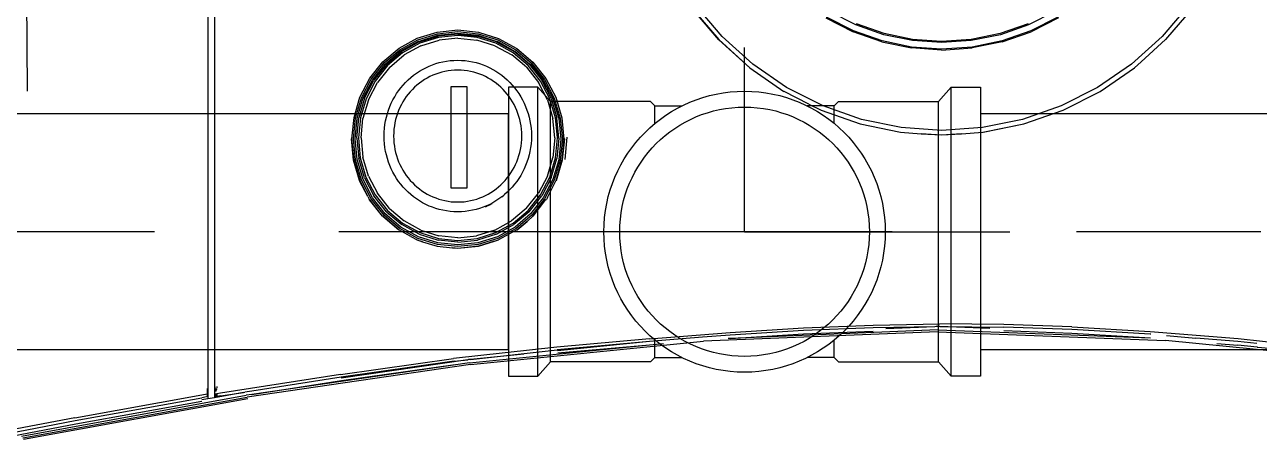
# Model space of a CAD drawing. Extents: x 41.9 to 126, y -21.3 to 38.1.
# Drawn here: x 95.718 to 96.388, y -12.398 to -12.167 of the extents above; entities that cross this region are included whole.
import ezdxf

# ---------------------------------------------------------------- set-up
doc = ezdxf.new("R2010")
doc.units = 0
for name, pattern in [('(_DASHED_)', [0.3, 0.2, -0.1]), ('AGUA_FRIA', [1000, 1000, 0]), ('DASHDOT2', [0.5, 0.25, -0.125, 0, -0.125])]:
    doc.linetypes.add(name, pattern=pattern)
doc.layers.get('0').update_dxf_attribs({"linetype": 'CONTINUOUS'})
for name, color, linetype in [('ARQUITETURA_R07', 8, 'CONTINUOUS'), ('CONEXAO-PVC_SOLDAVEL_MARROM', 162, 'CONTINUOUS'), ('LINHA_CENTRAL', 5, 'CONTINUOUS'), ('LINHA_EIXO', 8, 'DASHDOT2'), ('LISTAGEM_TEXTO', 7, 'CONTINUOUS'), ('TRACADO_INTERNO_CNX', 7, 'CONTINUOUS'), ('TUBO-PVC_SOLDAVEL_MARROM', 162, 'CONTINUOUS')]:
    doc.layers.add(name, color=color, linetype=linetype)

# ---------------------------------------------------------------- blocks, each defined once
blk = doc.blocks.new('VISTAS')
at = {"layer": 'ARQUITETURA_R07'}
for p, q in [((0.40952, -0.34199), (0.40954, -0.4662)), ((0.41046, -0.34199), (0.41045, -0.46604)), ((0.38494, -0.41123), (0.38504, -0.42445)), ((0.47927, -0.41702), (0.47563, -0.41275)), ((0.54253, -0.41275), (0.53889, -0.41703)), ((0.54306, -0.41314), (0.53937, -0.41745)), ((0.47879, -0.41748), (0.47541, -0.4135)), ((0.47541, -0.4135), (0.47879, -0.41745)), ((0.49332, -0.4145), (0.49702, -0.41638)), ((0.49708, -0.41626), (0.49339, -0.41439)), ((0.4974, -0.41545), (0.49382, -0.41363)), ((0.52435, -0.41364), (0.52077, -0.41546)), ((0.52477, -0.41439), (0.5211, -0.41626)), ((0.52484, -0.41451), (0.52115, -0.41638)), ((0.43794, -0.41727), (0.44063, -0.41642)), ((0.43802, -0.41748), (0.44067, -0.41665)), ((0.44063, -0.41642), (0.44343, -0.41613)), ((0.44067, -0.41665), (0.44343, -0.41636)), ((0.44071, -0.41685), (0.44343, -0.41657)), ((0.44074, -0.41688), (0.44343, -0.41661)), ((0.44343, -0.41669), (0.44076, -0.41696)), ((0.44343, -0.41613), (0.44623, -0.41643)), ((0.44343, -0.41636), (0.44619, -0.41665)), ((0.44343, -0.41657), (0.44615, -0.41685)), ((0.44343, -0.41661), (0.44613, -0.41688)), ((0.44343, -0.41669), (0.44611, -0.41696)), ((0.44619, -0.41665), (0.44885, -0.41749)), ((0.44623, -0.41643), (0.44893, -0.41728)), ((0.50092, -0.41775), (0.49702, -0.41638)), ((0.50096, -0.41762), (0.49708, -0.41626)), ((0.50118, -0.41678), (0.4974, -0.41545)), ((0.50121, -0.41663), (0.49746, -0.41531)), ((0.50507, -0.41743), (0.50121, -0.41663)), ((0.51694, -0.41663), (0.513, -0.41743)), ((0.52072, -0.41531), (0.51694, -0.41663)), ((0.52077, -0.41546), (0.51698, -0.41678)), ((0.5211, -0.41626), (0.5172, -0.41762)), ((0.51723, -0.41775), (0.52115, -0.41638)), ((0.43546, -0.41863), (0.43794, -0.41727)), ((0.43557, -0.41882), (0.43802, -0.41748)), ((0.43569, -0.41899), (0.4381, -0.41767)), ((0.4382, -0.41776), (0.43583, -0.41907)), ((0.43828, -0.41795), (0.43595, -0.41924)), ((0.43842, -0.41827), (0.43615, -0.41953)), ((0.4381, -0.41767), (0.43813, -0.4177)), ((0.43813, -0.4177), (0.43822, -0.41767)), ((0.4382, -0.41776), (0.44076, -0.41696)), ((0.43822, -0.41767), (0.44071, -0.41685)), ((0.43822, -0.41767), (0.44074, -0.41688)), ((0.44081, -0.41716), (0.43828, -0.41795)), ((0.43842, -0.41827), (0.44088, -0.4175)), ((0.44343, -0.41689), (0.44081, -0.41716)), ((0.44344, -0.41724), (0.44088, -0.4175)), ((0.44606, -0.41716), (0.44343, -0.41689)), ((0.44344, -0.41724), (0.446, -0.4175)), ((0.44846, -0.41827), (0.446, -0.4175)), ((0.4486, -0.41794), (0.44606, -0.41716)), ((0.44868, -0.41776), (0.44611, -0.41696)), ((0.44613, -0.41688), (0.44872, -0.41769)), ((0.44615, -0.41685), (0.44872, -0.41769)), ((0.44846, -0.41827), (0.45073, -0.41952)), ((0.45093, -0.41923), (0.4486, -0.41794)), ((0.44868, -0.41776), (0.45105, -0.41907)), ((0.44872, -0.41769), (0.44877, -0.41768)), ((0.44877, -0.41768), (0.4511, -0.41901)), ((0.44885, -0.41749), (0.45129, -0.41884)), ((0.44893, -0.41728), (0.45141, -0.41865)), ((0.47879, -0.41745), (0.483, -0.42126)), ((0.483, -0.42126), (0.47879, -0.41748)), ((0.48342, -0.42077), (0.47927, -0.41702)), ((0.50092, -0.41775), (0.50492, -0.41858)), ((0.50494, -0.41845), (0.50096, -0.41762)), ((0.50505, -0.41758), (0.50118, -0.41678)), ((0.50901, -0.41785), (0.50505, -0.41758)), ((0.50901, -0.4177), (0.50507, -0.41743)), ((0.513, -0.41743), (0.50901, -0.4177)), ((0.51302, -0.41758), (0.50901, -0.41785)), ((0.51698, -0.41678), (0.51302, -0.41758)), ((0.5172, -0.41762), (0.51313, -0.41845)), ((0.51723, -0.41775), (0.51315, -0.41858)), ((0.53889, -0.41703), (0.53475, -0.42077)), ((0.53607, -0.42046), (0.53937, -0.41745)), ((0.43328, -0.42046), (0.43546, -0.41863)), ((0.43343, -0.42062), (0.43557, -0.41882)), ((0.43358, -0.42077), (0.43569, -0.41899)), ((0.43375, -0.42083), (0.43583, -0.41907)), ((0.43595, -0.41924), (0.43391, -0.42097)), ((0.43416, -0.42122), (0.43615, -0.41953)), ((0.45272, -0.4212), (0.45073, -0.41952)), ((0.45297, -0.42096), (0.45093, -0.41923)), ((0.45313, -0.42082), (0.45105, -0.41907)), ((0.4511, -0.41901), (0.45113, -0.41903)), ((0.4511, -0.41901), (0.45117, -0.41901)), ((0.45113, -0.41903), (0.45287, -0.42049)), ((0.45117, -0.41901), (0.45287, -0.42049)), ((0.45129, -0.41884), (0.45343, -0.42065)), ((0.45141, -0.41865), (0.45358, -0.42049)), ((0.50901, -0.41886), (0.50492, -0.41858)), ((0.50901, -0.41873), (0.50494, -0.41845)), ((0.51313, -0.41845), (0.50901, -0.41873)), ((0.50901, -0.41886), (0.51315, -0.41858)), ((0.4315, -0.4227), (0.43328, -0.42046)), ((0.43167, -0.42283), (0.43343, -0.42062)), ((0.43185, -0.42294), (0.43358, -0.42077)), ((0.43375, -0.42083), (0.43205, -0.42297)), ((0.43391, -0.42097), (0.43223, -0.42308)), ((0.43416, -0.42122), (0.43253, -0.42327)), ((0.43824, -0.42174), (0.43866, -0.42149)), ((0.43866, -0.42149), (0.43909, -0.42126)), ((0.43909, -0.42126), (0.43953, -0.42106)), ((0.43953, -0.42106), (0.43999, -0.42087)), ((0.43999, -0.42087), (0.44045, -0.42071)), ((0.44045, -0.42071), (0.44092, -0.42057)), ((0.44092, -0.42057), (0.44141, -0.42046)), ((0.44141, -0.42046), (0.4419, -0.42037)), ((0.4421, -0.42169), (0.44167, -0.42177)), ((0.4419, -0.42037), (0.4424, -0.4203)), ((0.44253, -0.42163), (0.4421, -0.42169)), ((0.4424, -0.4203), (0.4429, -0.42026)), ((0.44297, -0.4216), (0.44253, -0.42163)), ((0.4429, -0.42026), (0.44342, -0.42025)), ((0.44342, -0.42158), (0.44297, -0.4216)), ((0.44342, -0.42025), (0.44393, -0.42026)), ((0.44387, -0.4216), (0.44342, -0.42158)), ((0.44431, -0.42163), (0.44387, -0.4216)), ((0.44393, -0.42026), (0.44444, -0.4203)), ((0.44474, -0.42169), (0.44431, -0.42163)), ((0.44444, -0.4203), (0.44494, -0.42037)), ((0.44517, -0.42177), (0.44474, -0.42169)), ((0.44494, -0.42037), (0.44543, -0.42046)), ((0.44543, -0.42046), (0.44591, -0.42057)), ((0.44591, -0.42057), (0.44639, -0.42071)), ((0.44639, -0.42071), (0.44685, -0.42087)), ((0.44685, -0.42087), (0.4473, -0.42106)), ((0.4473, -0.42106), (0.44775, -0.42126)), ((0.44775, -0.42126), (0.44818, -0.42149)), ((0.44818, -0.42149), (0.4486, -0.42174)), ((0.45272, -0.4212), (0.45436, -0.42326)), ((0.45287, -0.42049), (0.4532, -0.42078)), ((0.45465, -0.42307), (0.45297, -0.42096)), ((0.45313, -0.42082), (0.45483, -0.42296)), ((0.45323, -0.4208), (0.4532, -0.42078)), ((0.45323, -0.4208), (0.45328, -0.42079)), ((0.45328, -0.42079), (0.45501, -0.42297)), ((0.45343, -0.42065), (0.45519, -0.42286)), ((0.45358, -0.42049), (0.45536, -0.42273)), ((0.483, -0.42126), (0.48764, -0.42448)), ((0.488, -0.42393), (0.48342, -0.42077)), ((0.53475, -0.42077), (0.53016, -0.42393)), ((0.5305, -0.42447), (0.53516, -0.42126)), ((0.53607, -0.42046), (0.53516, -0.42126)), ((0.43017, -0.42526), (0.4315, -0.4227)), ((0.43036, -0.42535), (0.43167, -0.42283)), ((0.43056, -0.42542), (0.43185, -0.42294)), ((0.43079, -0.42541), (0.43205, -0.42297)), ((0.43223, -0.42308), (0.43099, -0.42548)), ((0.43131, -0.42561), (0.43253, -0.42327)), ((0.43603, -0.42362), (0.43636, -0.42326)), ((0.43636, -0.42326), (0.4367, -0.42292)), ((0.4367, -0.42292), (0.43707, -0.4226)), ((0.43707, -0.4226), (0.43744, -0.42229)), ((0.43744, -0.42229), (0.43783, -0.422)), ((0.43783, -0.422), (0.43824, -0.42174)), ((0.43822, -0.42336), (0.43789, -0.42363)), ((0.43856, -0.42311), (0.43822, -0.42336)), ((0.43891, -0.42288), (0.43856, -0.42311)), ((0.43928, -0.42266), (0.43891, -0.42288)), ((0.43965, -0.42247), (0.43928, -0.42266)), ((0.44004, -0.42229), (0.43965, -0.42247)), ((0.44043, -0.42213), (0.44004, -0.42229)), ((0.44084, -0.42199), (0.44043, -0.42213)), ((0.44125, -0.42187), (0.44084, -0.42199)), ((0.44167, -0.42177), (0.44125, -0.42187)), ((0.44559, -0.42187), (0.44517, -0.42177)), ((0.446, -0.42199), (0.44559, -0.42187)), ((0.4464, -0.42213), (0.446, -0.42199)), ((0.4468, -0.42229), (0.4464, -0.42213)), ((0.44718, -0.42247), (0.4468, -0.42229)), ((0.44756, -0.42266), (0.44718, -0.42247)), ((0.44792, -0.42288), (0.44756, -0.42266)), ((0.44828, -0.42311), (0.44792, -0.42288)), ((0.44862, -0.42336), (0.44828, -0.42311)), ((0.4486, -0.42174), (0.449, -0.422)), ((0.44895, -0.42363), (0.44862, -0.42336)), ((0.449, -0.422), (0.44939, -0.42229)), ((0.44939, -0.42229), (0.44977, -0.4226)), ((0.44977, -0.4226), (0.45013, -0.42292)), ((0.45013, -0.42292), (0.45048, -0.42326)), ((0.45048, -0.42326), (0.45081, -0.42362)), ((0.45557, -0.4256), (0.45436, -0.42326)), ((0.4559, -0.42547), (0.45465, -0.42307)), ((0.4561, -0.42541), (0.45483, -0.42296)), ((0.45501, -0.42297), (0.4563, -0.42545)), ((0.45519, -0.42286), (0.4565, -0.42538)), ((0.45536, -0.42273), (0.4567, -0.42528)), ((0.43488, -0.4252), (0.43514, -0.42478)), ((0.43514, -0.42478), (0.43541, -0.42438)), ((0.43541, -0.42438), (0.43571, -0.42399)), ((0.43571, -0.42399), (0.43603, -0.42362)), ((0.43671, -0.42484), (0.43645, -0.42518)), ((0.43699, -0.42452), (0.43671, -0.42484)), ((0.43727, -0.42421), (0.43699, -0.42452)), ((0.43758, -0.42391), (0.43727, -0.42421)), ((0.43789, -0.42363), (0.43758, -0.42391)), ((0.44469, -0.42386), (0.44247, -0.42386)), ((0.44247, -0.42386), (0.44247, -0.43757)), ((0.44469, -0.43757), (0.44469, -0.42386)), ((0.4487, -0.42349), (0.44874, -0.42352)), ((0.44926, -0.42391), (0.44895, -0.42363)), ((0.44956, -0.42421), (0.44926, -0.42391)), ((0.44985, -0.42452), (0.44956, -0.42421)), ((0.45012, -0.42484), (0.44985, -0.42452)), ((0.45038, -0.42518), (0.45012, -0.42484)), ((0.45081, -0.42362), (0.45113, -0.42399)), ((0.45113, -0.42399), (0.45142, -0.42438)), ((0.45142, -0.42438), (0.4517, -0.42478)), ((0.4517, -0.42478), (0.45196, -0.4252)), ((0.48766, -0.4245), (0.48764, -0.42448)), ((0.491, -0.42619), (0.48766, -0.4245)), ((0.49295, -0.42644), (0.488, -0.42393)), ((0.53016, -0.42393), (0.52522, -0.42645)), ((0.52547, -0.42703), (0.5305, -0.42447)), ((0.42936, -0.42803), (0.43017, -0.42526)), ((0.42956, -0.42808), (0.43036, -0.42535)), ((0.42977, -0.42811), (0.43056, -0.42542)), ((0.43079, -0.42541), (0.43001, -0.42805)), ((0.43099, -0.42548), (0.43022, -0.42808)), ((0.43131, -0.42561), (0.43056, -0.42814)), ((0.43403, -0.427), (0.43421, -0.42653)), ((0.43421, -0.42653), (0.43441, -0.42608)), ((0.43441, -0.42608), (0.43463, -0.42563)), ((0.43463, -0.42563), (0.43488, -0.4252)), ((0.43558, -0.42666), (0.43541, -0.42705)), ((0.43578, -0.42627), (0.43558, -0.42666)), ((0.43599, -0.42589), (0.43578, -0.42627)), ((0.43621, -0.42553), (0.43599, -0.42589)), ((0.43645, -0.42518), (0.43621, -0.42553)), ((0.45062, -0.42553), (0.45038, -0.42518)), ((0.45085, -0.42589), (0.45062, -0.42553)), ((0.45106, -0.42627), (0.45085, -0.42589)), ((0.45125, -0.42666), (0.45106, -0.42627)), ((0.45143, -0.42705), (0.45125, -0.42666)), ((0.45196, -0.4252), (0.4522, -0.42563)), ((0.4522, -0.42563), (0.45242, -0.42608)), ((0.45242, -0.42608), (0.45262, -0.42653)), ((0.45262, -0.42653), (0.4528, -0.427)), ((0.45557, -0.4256), (0.45632, -0.42814)), ((0.45666, -0.42808), (0.4559, -0.42547)), ((0.4561, -0.42541), (0.45687, -0.42806)), ((0.4563, -0.42545), (0.4571, -0.42814)), ((0.4565, -0.42538), (0.45731, -0.42811)), ((0.4567, -0.42528), (0.45752, -0.42806)), ((0.491, -0.42619), (0.49269, -0.42702)), ((0.49815, -0.42827), (0.49295, -0.42644)), ((0.52522, -0.42645), (0.51998, -0.42828)), ((0.42908, -0.43092), (0.42936, -0.42803)), ((0.42929, -0.43093), (0.42956, -0.42808)), ((0.42951, -0.43091), (0.42977, -0.42811)), ((0.42974, -0.4308), (0.43001, -0.42805)), ((0.43022, -0.42808), (0.42995, -0.43078)), ((0.43031, -0.43077), (0.43056, -0.42814)), ((0.43363, -0.42846), (0.43374, -0.42796)), ((0.43374, -0.42796), (0.43388, -0.42748)), ((0.43388, -0.42748), (0.43403, -0.427)), ((0.435, -0.4283), (0.4349, -0.42873)), ((0.43512, -0.42787), (0.435, -0.4283)), ((0.43525, -0.42746), (0.43512, -0.42787)), ((0.43541, -0.42705), (0.43525, -0.42746)), ((0.45158, -0.42746), (0.45143, -0.42705)), ((0.45172, -0.42787), (0.45158, -0.42746)), ((0.45184, -0.4283), (0.45172, -0.42787)), ((0.45193, -0.42873), (0.45184, -0.4283)), ((0.4528, -0.427), (0.45296, -0.42748)), ((0.45296, -0.42748), (0.45309, -0.42796)), ((0.45309, -0.42796), (0.45321, -0.42846)), ((0.45657, -0.43078), (0.45632, -0.42814)), ((0.45692, -0.43079), (0.45666, -0.42808)), ((0.45714, -0.43081), (0.45687, -0.42806)), ((0.4571, -0.42814), (0.45738, -0.43094)), ((0.45731, -0.42811), (0.4576, -0.43095)), ((0.45752, -0.42806), (0.45781, -0.43094)), ((0.49269, -0.42702), (0.49798, -0.42888)), ((0.50352, -0.42938), (0.49815, -0.42827)), ((0.51998, -0.42828), (0.51453, -0.42939)), ((0.52015, -0.42888), (0.52547, -0.42703)), ((0.43343, -0.43053), (0.43344, -0.43)), ((0.43344, -0.43), (0.43348, -0.42948)), ((0.43348, -0.42948), (0.43354, -0.42897)), ((0.43354, -0.42897), (0.43363, -0.42846)), ((0.43474, -0.43007), (0.43473, -0.43053)), ((0.43477, -0.42962), (0.43474, -0.43007)), ((0.43483, -0.42917), (0.43477, -0.42962)), ((0.4349, -0.42873), (0.43483, -0.42917)), ((0.45201, -0.42917), (0.45193, -0.42873)), ((0.45206, -0.42962), (0.45201, -0.42917)), ((0.4521, -0.43007), (0.45206, -0.42962)), ((0.45211, -0.43053), (0.4521, -0.43007)), ((0.45321, -0.42846), (0.45329, -0.42897)), ((0.45329, -0.42897), (0.45336, -0.42948)), ((0.45336, -0.42948), (0.4534, -0.43)), ((0.4534, -0.43), (0.45341, -0.43053)), ((0.49798, -0.42888), (0.50343, -0.43001)), ((0.50343, -0.43001), (0.50624, -0.43023)), ((0.50899, -0.42976), (0.50352, -0.42938)), ((0.51453, -0.42939), (0.50899, -0.42976)), ((0.51169, -0.43023), (0.51461, -0.43001)), ((0.51461, -0.43001), (0.52015, -0.42888)), ((0.52015, -0.42891), (0.51462, -0.43004)), ((0.42902, -0.43085), (0.42902, -0.43089)), ((0.4293, -0.43379), (0.42902, -0.43089)), ((0.42937, -0.43381), (0.42908, -0.43092)), ((0.42957, -0.43378), (0.42929, -0.43093)), ((0.42978, -0.43372), (0.42951, -0.43091)), ((0.42974, -0.4308), (0.43001, -0.43356)), ((0.42995, -0.43078), (0.43021, -0.4335)), ((0.43031, -0.43077), (0.43056, -0.43342)), ((0.43344, -0.43106), (0.43343, -0.43053)), ((0.43348, -0.43158), (0.43344, -0.43106)), ((0.43354, -0.4321), (0.43348, -0.43158)), ((0.43473, -0.43053), (0.43474, -0.43099)), ((0.43474, -0.43099), (0.43477, -0.43145)), ((0.43477, -0.43145), (0.43483, -0.4319)), ((0.45201, -0.4319), (0.45206, -0.43145)), ((0.45206, -0.43145), (0.4521, -0.43099)), ((0.4521, -0.43099), (0.45211, -0.43053)), ((0.45336, -0.43158), (0.45329, -0.4321)), ((0.4534, -0.43106), (0.45336, -0.43158)), ((0.45341, -0.43053), (0.4534, -0.43106)), ((0.45657, -0.43078), (0.45632, -0.43343)), ((0.45666, -0.43351), (0.45692, -0.43079)), ((0.45714, -0.43081), (0.45687, -0.43357)), ((0.45738, -0.43094), (0.4571, -0.43374)), ((0.4576, -0.43095), (0.45732, -0.4338)), ((0.45781, -0.43094), (0.45752, -0.43383)), ((0.45787, -0.43091), (0.45758, -0.43377)), ((0.45786, -0.43087), (0.45787, -0.43091)), ((0.4582, -0.43067), (0.45793, -0.43371)), ((0.50899, -0.43042), (0.50624, -0.43023)), ((0.50624, -0.43023), (0.50899, -0.43039)), ((0.51169, -0.43023), (0.50899, -0.43042)), ((0.50899, -0.43039), (0.51169, -0.43023)), ((0.43131, -0.43596), (0.43056, -0.43342)), ((0.43363, -0.43261), (0.43354, -0.4321)), ((0.43374, -0.4331), (0.43363, -0.43261)), ((0.43388, -0.43359), (0.43374, -0.4331)), ((0.43483, -0.4319), (0.4349, -0.43234)), ((0.4349, -0.43234), (0.435, -0.43277)), ((0.435, -0.43277), (0.43512, -0.43319)), ((0.43512, -0.43319), (0.43525, -0.43361)), ((0.45158, -0.43361), (0.45172, -0.43319)), ((0.45172, -0.43319), (0.45184, -0.43277)), ((0.45184, -0.43277), (0.45193, -0.43234)), ((0.45193, -0.43234), (0.45201, -0.4319)), ((0.45309, -0.4331), (0.45296, -0.43359)), ((0.45321, -0.43261), (0.45309, -0.4331)), ((0.45329, -0.4321), (0.45321, -0.43261)), ((0.45557, -0.43597), (0.45632, -0.43343)), ((0.43012, -0.43656), (0.4293, -0.43379)), ((0.43019, -0.4366), (0.42937, -0.43381)), ((0.43038, -0.43653), (0.42957, -0.43378)), ((0.43058, -0.43643), (0.42978, -0.43372)), ((0.43078, -0.43622), (0.43001, -0.43356)), ((0.43021, -0.4335), (0.43098, -0.43611)), ((0.43403, -0.43407), (0.43388, -0.43359)), ((0.43421, -0.43454), (0.43403, -0.43407)), ((0.43441, -0.43499), (0.43421, -0.43454)), ((0.43463, -0.43543), (0.43441, -0.43499)), ((0.43525, -0.43361), (0.43541, -0.43402)), ((0.43541, -0.43402), (0.43558, -0.43441)), ((0.43558, -0.43441), (0.43578, -0.4348)), ((0.43578, -0.4348), (0.43599, -0.43517)), ((0.45085, -0.43517), (0.45106, -0.4348)), ((0.45106, -0.4348), (0.45125, -0.43441)), ((0.45125, -0.43441), (0.45143, -0.43402)), ((0.45143, -0.43402), (0.45158, -0.43361)), ((0.45242, -0.43499), (0.4522, -0.43543)), ((0.45262, -0.43454), (0.45242, -0.43499)), ((0.4528, -0.43407), (0.45262, -0.43454)), ((0.45296, -0.43359), (0.4528, -0.43407)), ((0.4559, -0.43612), (0.45666, -0.43351)), ((0.4561, -0.43622), (0.45687, -0.43357)), ((0.4571, -0.43374), (0.45631, -0.43643)), ((0.45732, -0.4338), (0.45651, -0.43653)), ((0.45752, -0.43383), (0.4567, -0.4366)), ((0.45758, -0.43381), (0.45676, -0.43659)), ((0.45676, -0.43656), (0.45752, -0.43383)), ((0.45752, -0.43383), (0.45758, -0.43377)), ((0.45758, -0.43377), (0.45758, -0.43381)), ((0.43012, -0.43659), (0.43012, -0.43656)), ((0.43124, -0.43876), (0.43012, -0.43659)), ((0.43124, -0.43876), (0.43019, -0.4366)), ((0.43168, -0.43906), (0.43038, -0.43653)), ((0.43186, -0.43892), (0.43058, -0.43643)), ((0.43078, -0.43622), (0.43205, -0.43866)), ((0.43098, -0.43611), (0.43223, -0.43852)), ((0.43131, -0.43596), (0.43252, -0.4383)), ((0.43488, -0.43587), (0.43463, -0.43543)), ((0.43514, -0.43628), (0.43488, -0.43587)), ((0.43541, -0.43669), (0.43514, -0.43628)), ((0.43571, -0.43707), (0.43541, -0.43669)), ((0.43599, -0.43517), (0.43621, -0.43554)), ((0.43621, -0.43554), (0.43645, -0.43589)), ((0.43645, -0.43589), (0.43671, -0.43622)), ((0.43671, -0.43622), (0.43699, -0.43655)), ((0.43699, -0.43655), (0.43727, -0.43686)), ((0.44956, -0.43686), (0.44985, -0.43655)), ((0.44985, -0.43655), (0.45012, -0.43622)), ((0.45012, -0.43622), (0.45038, -0.43589)), ((0.45038, -0.43589), (0.45062, -0.43554)), ((0.45062, -0.43554), (0.45085, -0.43517)), ((0.45142, -0.43669), (0.45113, -0.43707)), ((0.4517, -0.43628), (0.45142, -0.43669)), ((0.45196, -0.43587), (0.4517, -0.43628)), ((0.4522, -0.43543), (0.45196, -0.43587)), ((0.45557, -0.43597), (0.45435, -0.4383)), ((0.45465, -0.43852), (0.4559, -0.43612)), ((0.4561, -0.43622), (0.45482, -0.43866)), ((0.45631, -0.43643), (0.45502, -0.43892)), ((0.45651, -0.43653), (0.4552, -0.43906)), ((0.45557, -0.43889), (0.4567, -0.4366)), ((0.4567, -0.4366), (0.45676, -0.43656)), ((0.43416, -0.44035), (0.43252, -0.4383)), ((0.43603, -0.43745), (0.43571, -0.43707)), ((0.43636, -0.43781), (0.43603, -0.43745)), ((0.4367, -0.43815), (0.43636, -0.43781)), ((0.43707, -0.43847), (0.4367, -0.43815)), ((0.43727, -0.43686), (0.43758, -0.43716)), ((0.43758, -0.43716), (0.43789, -0.43744)), ((0.43789, -0.43744), (0.43822, -0.4377)), ((0.43822, -0.4377), (0.43856, -0.43795)), ((0.43856, -0.43795), (0.43891, -0.43819)), ((0.43891, -0.43819), (0.43928, -0.4384)), ((0.43928, -0.4384), (0.43965, -0.4386)), ((0.44247, -0.43757), (0.44469, -0.43757)), ((0.44718, -0.4386), (0.44756, -0.4384)), ((0.44756, -0.4384), (0.44792, -0.43819)), ((0.44792, -0.43819), (0.44828, -0.43795)), ((0.44828, -0.43795), (0.44862, -0.4377)), ((0.44862, -0.4377), (0.44895, -0.43744)), ((0.44895, -0.43744), (0.44926, -0.43716)), ((0.44926, -0.43716), (0.44956, -0.43686)), ((0.45013, -0.43815), (0.44977, -0.43847)), ((0.45048, -0.43781), (0.45013, -0.43815)), ((0.45081, -0.43745), (0.45048, -0.43781)), ((0.45113, -0.43707), (0.45081, -0.43745)), ((0.45271, -0.44035), (0.45435, -0.4383)), ((0.43124, -0.43876), (0.43142, -0.4391)), ((0.43145, -0.43917), (0.43142, -0.4391)), ((0.43142, -0.4391), (0.43145, -0.43913)), ((0.43145, -0.43913), (0.43145, -0.43917)), ((0.43151, -0.43917), (0.43145, -0.43913)), ((0.43324, -0.44139), (0.43145, -0.43917)), ((0.43324, -0.44139), (0.43151, -0.43917)), ((0.43343, -0.44127), (0.43168, -0.43906)), ((0.43358, -0.4411), (0.43186, -0.43892)), ((0.43375, -0.4408), (0.43205, -0.43866)), ((0.43223, -0.43852), (0.43391, -0.44062)), ((0.43744, -0.43878), (0.43707, -0.43847)), ((0.43783, -0.43906), (0.43744, -0.43878)), ((0.43824, -0.43933), (0.43783, -0.43906)), ((0.43866, -0.43958), (0.43824, -0.43933)), ((0.43909, -0.43981), (0.43866, -0.43958)), ((0.43953, -0.44003), (0.43909, -0.43981)), ((0.43984, -0.44016), (0.43953, -0.44003)), ((0.43965, -0.4386), (0.44004, -0.43878)), ((0.44004, -0.43878), (0.44043, -0.43894)), ((0.44043, -0.43894), (0.44084, -0.43908)), ((0.44084, -0.43908), (0.44125, -0.4392)), ((0.44125, -0.4392), (0.44167, -0.4393)), ((0.44167, -0.4393), (0.4421, -0.43938)), ((0.4421, -0.43938), (0.44253, -0.43944)), ((0.44253, -0.43944), (0.44297, -0.43947)), ((0.44297, -0.43947), (0.44342, -0.43948)), ((0.44342, -0.43948), (0.44387, -0.43947)), ((0.44387, -0.43947), (0.44431, -0.43944)), ((0.44431, -0.43944), (0.44474, -0.43938)), ((0.44474, -0.43938), (0.44517, -0.4393)), ((0.44517, -0.4393), (0.44559, -0.4392)), ((0.44559, -0.4392), (0.446, -0.43908)), ((0.446, -0.43908), (0.4464, -0.43894)), ((0.4464, -0.43894), (0.4468, -0.43878)), ((0.4468, -0.43878), (0.44718, -0.4386)), ((0.4473, -0.44001), (0.44685, -0.4402)), ((0.44717, -0.44013), (0.4473, -0.44007)), ((0.44775, -0.43981), (0.4473, -0.44001)), ((0.4473, -0.44007), (0.44775, -0.43987)), ((0.44818, -0.43958), (0.44775, -0.43981)), ((0.44775, -0.43987), (0.44809, -0.43968)), ((0.4486, -0.43933), (0.44818, -0.43958)), ((0.449, -0.43906), (0.4486, -0.43933)), ((0.44939, -0.43879), (0.449, -0.43906)), ((0.44939, -0.43879), (0.44968, -0.43855)), ((0.44977, -0.43847), (0.44968, -0.43855)), ((0.45297, -0.44062), (0.45465, -0.43852)), ((0.45312, -0.4408), (0.45482, -0.43866)), ((0.45502, -0.43892), (0.4533, -0.4411)), ((0.4552, -0.43906), (0.45346, -0.44127)), ((0.45364, -0.44139), (0.45538, -0.43916)), ((0.45538, -0.43916), (0.45543, -0.43913)), ((0.45557, -0.43889), (0.45543, -0.43913)), ((0.43324, -0.44142), (0.43324, -0.44139)), ((0.43328, -0.44141), (0.43324, -0.44139)), ((0.43328, -0.44141), (0.43324, -0.44142)), ((0.43328, -0.44141), (0.43542, -0.44324)), ((0.43542, -0.44327), (0.43328, -0.44141)), ((0.43557, -0.44308), (0.43343, -0.44127)), ((0.43569, -0.44288), (0.43358, -0.4411)), ((0.43375, -0.4408), (0.43583, -0.44255)), ((0.43391, -0.44062), (0.43595, -0.44235)), ((0.43416, -0.44035), (0.43615, -0.44204)), ((0.43999, -0.4402), (0.43984, -0.44016)), ((0.44045, -0.44036), (0.43999, -0.4402)), ((0.44092, -0.4405), (0.44045, -0.44036)), ((0.44141, -0.44061), (0.44092, -0.4405)), ((0.4419, -0.4407), (0.44141, -0.44061)), ((0.4424, -0.44077), (0.4419, -0.4407)), ((0.4429, -0.44081), (0.4424, -0.44077)), ((0.44342, -0.44082), (0.4429, -0.44081)), ((0.44393, -0.44081), (0.44342, -0.44082)), ((0.44444, -0.44077), (0.44393, -0.44081)), ((0.44494, -0.4407), (0.44444, -0.44077)), ((0.44543, -0.44061), (0.44494, -0.4407)), ((0.44591, -0.4405), (0.44543, -0.44061)), ((0.44639, -0.44036), (0.44591, -0.4405)), ((0.44685, -0.4402), (0.44639, -0.44036)), ((0.45271, -0.44035), (0.45072, -0.44203)), ((0.45092, -0.44235), (0.45297, -0.44062)), ((0.45312, -0.4408), (0.45104, -0.44255)), ((0.4533, -0.4411), (0.4512, -0.44288)), ((0.45346, -0.44127), (0.45132, -0.44308)), ((0.45283, -0.44211), (0.45361, -0.44141)), ((0.45364, -0.44139), (0.45361, -0.44141)), ((0.43545, -0.44325), (0.43542, -0.44324)), ((0.43705, -0.44417), (0.43542, -0.44327)), ((0.43705, -0.44417), (0.43545, -0.44325)), ((0.43801, -0.44443), (0.43557, -0.44308)), ((0.43809, -0.44421), (0.43569, -0.44288)), ((0.4382, -0.44386), (0.43583, -0.44255)), ((0.43595, -0.44235), (0.43828, -0.44364)), ((0.43842, -0.44329), (0.43615, -0.44204)), ((0.43842, -0.44329), (0.44087, -0.44406)), ((0.44845, -0.44329), (0.44598, -0.44406)), ((0.44845, -0.44329), (0.45072, -0.44203)), ((0.44859, -0.44364), (0.45092, -0.44235)), ((0.44867, -0.44386), (0.45104, -0.44255)), ((0.4512, -0.44288), (0.44879, -0.44421)), ((0.45132, -0.44308), (0.44887, -0.44443)), ((0.45144, -0.44325), (0.44896, -0.44461)), ((0.45144, -0.44325), (0.45146, -0.44324)), ((0.45146, -0.44324), (0.45283, -0.44211)), ((0.45283, -0.44211), (0.45148, -0.44326)), ((0.43705, -0.44417), (0.43791, -0.44461)), ((0.43791, -0.44461), (0.43862, -0.44487)), ((0.43862, -0.44487), (0.43791, -0.44465)), ((0.44066, -0.44526), (0.43801, -0.44443)), ((0.4407, -0.44502), (0.43809, -0.44421)), ((0.4382, -0.44386), (0.44075, -0.44466)), ((0.43828, -0.44364), (0.4408, -0.44443)), ((0.43862, -0.44487), (0.44061, -0.44546)), ((0.44342, -0.4453), (0.4407, -0.44502)), ((0.44341, -0.44494), (0.44075, -0.44466)), ((0.4408, -0.44443), (0.44341, -0.4447)), ((0.44342, -0.44433), (0.44087, -0.44406)), ((0.44341, -0.4447), (0.44605, -0.44443)), ((0.44341, -0.44494), (0.44609, -0.44466)), ((0.44342, -0.44433), (0.44598, -0.44406)), ((0.44616, -0.44502), (0.44342, -0.4453)), ((0.44605, -0.44443), (0.44859, -0.44364)), ((0.44867, -0.44386), (0.44609, -0.44466)), ((0.44879, -0.44421), (0.44616, -0.44502)), ((0.44887, -0.44443), (0.4462, -0.44526)), ((0.44624, -0.44546), (0.4484, -0.44482)), ((0.4484, -0.44482), (0.44625, -0.44549)), ((0.4484, -0.44482), (0.44896, -0.44461)), ((0.44061, -0.44546), (0.44271, -0.44571)), ((0.44342, -0.44554), (0.44066, -0.44526)), ((0.44342, -0.44578), (0.44271, -0.44571)), ((0.44271, -0.44571), (0.44342, -0.44574)), ((0.4462, -0.44526), (0.44342, -0.44554)), ((0.44342, -0.44574), (0.44624, -0.44546)), ((0.44625, -0.44549), (0.44342, -0.44578)), ((0.48034, -0.45718), (0.49027, -0.45656)), ((0.50851, -0.45685), (0.48034, -0.458)), ((0.49027, -0.45656), (0.49973, -0.45618)), ((0.49973, -0.45655), (0.49027, -0.45693)), ((0.49973, -0.45618), (0.50878, -0.45602)), ((0.50811, -0.45641), (0.49973, -0.45655)), ((0.50811, -0.45641), (0.50143, -0.45668)), ((0.50825, -0.4564), (0.50811, -0.45641)), ((0.5085, -0.45639), (0.50825, -0.4564)), ((0.50869, -0.4564), (0.5085, -0.45639)), ((0.50851, -0.45685), (0.53731, -0.45792)), ((0.50878, -0.4564), (0.50869, -0.4564)), ((0.51745, -0.45609), (0.50878, -0.45602)), ((0.50878, -0.4564), (0.51745, -0.45647)), ((0.51556, -0.45665), (0.50878, -0.4564)), ((0.52665, -0.45642), (0.51745, -0.45609)), ((0.52665, -0.45681), (0.51745, -0.45647)), ((0.52665, -0.45642), (0.5373, -0.45705)), ((0.5373, -0.45744), (0.52665, -0.45681)), ((0.44517, -0.46154), (0.47674, -0.45839)), ((0.46939, -0.45804), (0.45685, -0.45917)), ((0.4694, -0.45843), (0.45691, -0.45953)), ((0.4694, -0.45843), (0.45694, -0.45968)), ((0.46939, -0.45804), (0.48034, -0.45718)), ((0.47661, -0.45784), (0.4694, -0.45843)), ((0.48034, -0.45754), (0.47661, -0.45784)), ((0.50851, -0.4571), (0.47674, -0.45839)), ((0.48034, -0.458), (0.48007, -0.45802)), ((0.49027, -0.45693), (0.48034, -0.45754)), ((0.48034, -0.458), (0.49027, -0.45739)), ((0.49027, -0.45739), (0.49973, -0.45701)), ((0.50851, -0.4571), (0.53937, -0.45827)), ((0.51745, -0.45693), (0.52665, -0.45728)), ((0.52665, -0.45728), (0.53731, -0.45792)), ((0.5373, -0.45705), (0.54919, -0.45803)), ((0.53735, -0.45744), (0.5373, -0.45744)), ((0.5695, -0.46126), (0.53937, -0.45827)), ((0.5395, -0.45761), (0.54345, -0.45795)), ((0.54917, -0.45843), (0.54345, -0.45795)), ((0.55175, -0.45871), (0.54917, -0.45843)), ((0.54919, -0.45803), (0.56214, -0.45945)), ((0.45685, -0.45917), (0.44286, -0.46074)), ((0.44503, -0.46131), (0.46942, -0.45885)), ((0.44513, -0.46085), (0.45691, -0.45953)), ((0.45239, -0.46013), (0.44513, -0.46085)), ((0.45699, -0.45997), (0.46942, -0.45885)), ((0.46942, -0.45885), (0.4713, -0.4587)), ((0.54631, -0.45867), (0.54916, -0.45891)), ((0.55178, -0.4592), (0.54916, -0.45891)), ((0.55178, -0.4592), (0.55188, -0.45921)), ((0.56962, -0.46095), (0.55188, -0.45921)), ((0.44517, -0.46154), (0.41489, -0.46595)), ((0.44503, -0.46131), (0.41552, -0.46559)), ((0.42754, -0.46291), (0.44286, -0.46074)), ((0.44295, -0.4611), (0.4276, -0.46327)), ((0.4448, -0.46089), (0.42762, -0.46339)), ((0.42768, -0.46372), (0.44307, -0.46154)), ((0.44295, -0.4611), (0.4448, -0.46089)), ((0.44489, -0.46088), (0.4448, -0.46089)), ((0.44513, -0.46085), (0.44489, -0.46088)), ((0.42754, -0.46291), (0.41126, -0.46542)), ((0.4276, -0.46327), (0.4155, -0.46515)), ((0.40947, -0.4648), (0.40947, -0.46554)), ((0.41051, -0.46456), (0.41051, -0.46512)), ((0.41051, -0.46512), (0.41061, -0.46511)), ((0.41051, -0.46554), (0.41051, -0.46512)), ((0.41061, -0.46479), (0.41061, -0.46498)), ((0.41076, -0.46495), (0.41061, -0.46498)), ((0.41061, -0.46498), (0.41061, -0.46511)), ((0.41061, -0.46511), (0.41076, -0.46508)), ((0.41076, -0.46452), (0.41076, -0.46477)), ((0.4155, -0.46515), (0.41456, -0.46529)), ((0.41552, -0.46559), (0.42768, -0.46372)), ((0.38428, -0.47126), (0.41473, -0.46572)), ((0.38446, -0.47149), (0.41489, -0.46595)), ((0.38454, -0.47168), (0.41498, -0.46614)), ((0.39151, -0.46876), (0.40873, -0.46567)), ((0.39158, -0.46913), (0.40873, -0.46604)), ((0.39167, -0.46957), (0.40873, -0.4665)), ((0.40954, -0.4662), (0.40872, -0.46635)), ((0.40873, -0.46567), (0.40947, -0.46554)), ((0.40938, -0.46593), (0.40873, -0.46604)), ((0.40947, -0.46554), (0.40947, -0.46591)), ((0.41045, -0.46604), (0.40954, -0.4662)), ((0.41438, -0.46532), (0.41045, -0.46604)), ((0.41051, -0.46554), (0.41061, -0.46553)), ((0.41051, -0.46554), (0.41051, -0.46592)), ((0.41061, -0.46553), (0.41076, -0.4655)), ((0.41061, -0.46553), (0.41061, -0.4659)), ((0.41061, -0.4659), (0.41076, -0.46588)), ((0.41126, -0.46542), (0.41076, -0.4655)), ((0.41076, -0.4655), (0.41076, -0.46588)), ((0.41126, -0.46579), (0.41076, -0.46588)), ((0.41126, -0.46579), (0.41438, -0.46532)), ((0.41438, -0.46532), (0.41456, -0.46529)), ((0.41552, -0.46559), (0.41473, -0.46572)), ((0.39151, -0.46876), (0.37184, -0.47254)), ((0.37196, -0.47289), (0.39158, -0.46913)), ((0.37213, -0.47332), (0.39167, -0.46957))]:
    blk.add_line(p, q, dxfattribs=at)
blk = doc.blocks.new('*U45', base_point=(19.52374, -11.54938))
for p, q in [((19.49174, -11.52978), (19.49174, -11.56897)), ((19.49571, -11.52978), (19.49174, -11.52978)), ((19.49744, -11.53171), (19.49571, -11.52978)), ((19.55005, -11.53171), (19.55177, -11.52978)), ((19.55177, -11.52978), (19.55574, -11.52978)), ((19.55574, -11.52978), (19.55574, -11.56897)), ((19.511, -11.53171), (19.49744, -11.53171)), ((19.51159, -11.53231), (19.511, -11.53171)), ((19.53589, -11.53231), (19.53649, -11.53171)), ((19.53649, -11.53171), (19.55005, -11.53171)), ((19.51159, -11.53231), (19.51525, -11.53231)), ((19.53589, -11.53231), (19.53224, -11.53231)), ((19.49571, -11.56897), (19.49744, -11.56704)), ((19.511, -11.56704), (19.49744, -11.56704)), ((19.51159, -11.56645), (19.511, -11.56704)), ((19.51159, -11.56645), (19.51525, -11.56645)), ((19.53589, -11.56645), (19.53224, -11.56645)), ((19.53589, -11.56645), (19.53649, -11.56704)), ((19.53649, -11.56704), (19.55005, -11.56704)), ((19.55177, -11.56897), (19.55005, -11.56704)), ((19.49174, -11.56897), (19.49571, -11.56897)), ((19.55574, -11.56897), (19.55177, -11.56897))]:
    blk.add_line(p, q)
for radius in [0.01907, 0.01692]:
    blk.add_circle((19.52374, -11.54938), radius)
at = {"layer": 'LINHA_CENTRAL'}
for q in [(19.48777, -11.54938), (19.55971, -11.54938)]:
    blk.add_line((19.52374, -11.54938), q, dxfattribs=at)
at = {"layer": 'TRACADO_INTERNO_CNX'}
for p, q in [((19.49571, -11.56897), (19.49571, -11.52978)), ((19.55177, -11.56897), (19.55177, -11.52978)), ((19.49744, -11.56704), (19.49744, -11.53171)), ((19.55005, -11.56704), (19.55005, -11.53171)), ((19.51159, -11.53468), (19.51159, -11.53231)), ((19.53589, -11.53468), (19.53589, -11.53231)), ((19.51159, -11.56645), (19.51159, -11.56407)), ((19.53589, -11.56645), (19.53589, -11.56407))]:
    blk.add_line(p, q, dxfattribs=at)

msp = doc.modelspace()

# ---------------------------------------------------------------- linework, layer by layer
at = {"layer": 'LINHA_EIXO', "linetype": '(_DASHED_)', "ltscale": 0.5}
for p, q in [((96.10853, -12.27892), (96.10853, 2.88269)), ((101.78853, -12.27892), (89.12158, -12.27892))]:
    msp.add_line(p, q, dxfattribs=at)
at = {"layer": 'TUBO-PVC_SOLDAVEL_MARROM', "linetype": 'AGUA_FRIA'}
for points in [[(91.12966, -12.27892), (91.12966, -12.34292), (95.98053, -12.34292), (95.98053, -12.27892), (95.98053, -12.21492), (91.12966, -12.21492)], [(96.23653, -12.27892), (96.23653, -12.34292), (98.82053, -12.34292), (98.82053, -12.27892), (98.82053, -12.21492), (96.23653, -12.21492)]]:
    msp.add_lwpolyline(points, close=True, dxfattribs=at)

# ---------------------------------------------------------------- block references
at = {"layer": 'CONEXAO-PVC_SOLDAVEL_MARROM', "xscale": 4, "yscale": 4, "zscale": 4}
msp.add_blockref('*U45', (96.10853, -12.27892), dxfattribs=at)
at = {"layer": 'LISTAGEM_TEXTO', "xscale": 4, "yscale": 4, "zscale": 4}
msp.add_blockref('VISTAS', (94.17935, -10.50483), dxfattribs=at)

doc.saveas('drawing.dxf')
